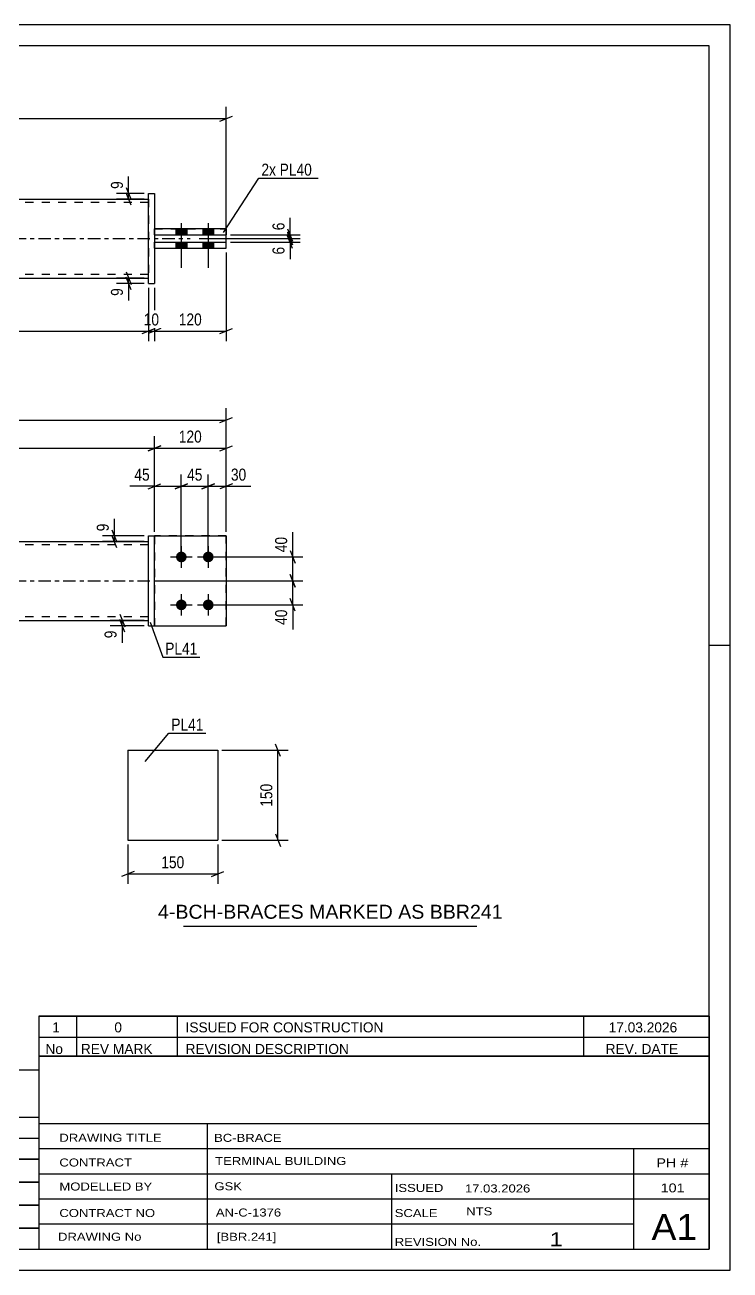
# Model space of a CAD drawing. Header units: millimetres. Extents: x 0 to 420, y 0 to 297.
# Drawn here: x 251.6 to 420, y 0 to 297 of the extents above; entities that cross this region are included whole.
import ezdxf

# ---------------------------------------------------------------- set-up
doc = ezdxf.new("R2010")
doc.units = ezdxf.units.MM
doc.linetypes.add('DXK_LINE_DOT2', pattern=[3.9198, 1.9599, -1.9599])
doc.linetypes.add('DXK_LINE_DOT3', pattern=[5.9187, 2.979, -0.9799, 0.9799, -0.9799])
doc.styles.add('Arial', font='ARIAL.TTF', dxfattribs={"height": 0.2})
doc.styles.add('Arial Narrow', font='ARIALN.TTF', dxfattribs={"height": 0.2})

# ---------------------------------------------------------------- blocks, each defined once
blk = doc.blocks.new('Unknown-581633091-1163')
at = {"color": 5, "linetype": 'Continuous'}
for p, q in [((420, 297), (0, 297)), ((420, 0), (420, 297)), ((415, 292), (5, 292)), ((415, 5), (415, 292)), ((420, 149), (415, 149)), ((5, 5), (415, 5)), ((0, 0), (420, 0))]:
    blk.add_line(p, q, dxfattribs=at)
blk = doc.blocks.new('Part-581633091-1797 - 1790')
at = {"color": 7, "linetype": 'DXK_LINE_DOT2'}
for p, q in [((299.71, 175.1), (282.56, 175.1)), ((282.56, 175.1), (282.56, 153.67)), ((299.71, 153.67), (299.71, 175.1)), ((282.56, 153.67), (299.71, 153.67))]:
    blk.add_line(p, q, dxfattribs=at)
blk = doc.blocks.new('Bolt-581633091-1799 - 1790')
at = {"linetype": 'Continuous'}
for points in [[(288.99, 171.38, -1), (288.99, 168.81, -1)], [(295.42, 171.38, -1), (295.42, 168.81, -1)], [(288.99, 159.95, -1), (288.99, 157.38, -1)], [(295.42, 159.95, -1), (295.42, 157.38, -1)]]:
    blk.add_hatch(color=1, dxfattribs=at).paths.add_polyline_path(points)
at = {"color": 1, "linetype": 'Continuous'}
for p, q in [((288.99, 172.67), (288.99, 167.52)), ((295.42, 172.67), (295.42, 167.52)), ((286.42, 170.1), (291.56, 170.1)), ((292.85, 170.1), (297.99, 170.1)), ((288.99, 161.24), (288.99, 156.1)), ((295.42, 161.24), (295.42, 156.1)), ((286.42, 158.67), (291.56, 158.67)), ((292.85, 158.67), (297.99, 158.67))]:
    blk.add_line(p, q, dxfattribs=at)
blk = doc.blocks.new('Part-581633091-1804 - 1790')
at = {"color": 2, "linetype": 'Continuous'}
for p, q in [((152.4, 173.81), (281.13, 173.81)), ((152.4, 154.95), (281.13, 154.95))]:
    blk.add_line(p, q, dxfattribs=at)
at = {"color": 7, "linetype": 'DXK_LINE_DOT2'}
for p, q in [((152.4, 154.95), (152.4, 173.81)), ((281.13, 172.95), (152.4, 172.95)), ((281.13, 154.95), (281.13, 173.81)), ((281.13, 155.81), (152.4, 155.81))]:
    blk.add_line(p, q, dxfattribs=at)
at = {"color": 7, "linetype": 'DXK_LINE_DOT3'}
blk.add_line((142.4, 164.38), (291.13, 164.38), dxfattribs=at)
blk = doc.blocks.new('Part-581633091-1809 - 1790')
at = {"color": 2, "linetype": 'Continuous'}
for p, q in [((282.56, 175.1), (299.71, 175.1)), ((299.71, 175.1), (299.71, 153.67)), ((282.56, 153.67), (299.71, 153.67))]:
    blk.add_line(p, q, dxfattribs=at)
at = {"color": 7, "linetype": 'DXK_LINE_DOT2'}
blk.add_line((282.56, 175.1), (282.56, 153.67), dxfattribs=at)
blk = doc.blocks.new('Part-581633091-1829 - 1790')
at = {"color": 2, "linetype": 'Continuous'}
for p, q in [((281.13, 175.1), (282.56, 175.1)), ((281.13, 153.67), (281.13, 175.1)), ((282.56, 153.67), (282.56, 175.1)), ((281.13, 153.67), (281.13, 153.67)), ((281.13, 153.67), (282.56, 153.67))]:
    blk.add_line(p, q, dxfattribs=at)
at = {"color": 7, "linetype": 'DXK_LINE_DOT2'}
for p, q in [((281.13, 175.1), (282.56, 175.1)), ((281.13, 153.67), (282.56, 153.67))]:
    blk.add_line(p, q, dxfattribs=at)
blk = doc.blocks.new('Part-581633091-2128 - 2122')
at = {"color": 2, "linetype": 'Continuous'}
for p, q in [((282.56, 245.18), (299.71, 245.18)), ((282.56, 243.75), (282.56, 245.18)), ((282.56, 243.75), (282.56, 243.75)), ((282.56, 243.75), (299.71, 243.75)), ((299.71, 243.75), (299.71, 245.18))]:
    blk.add_line(p, q, dxfattribs=at)
at = {"color": 7, "linetype": 'DXK_LINE_DOT2'}
for p, q in [((282.56, 245.18), (299.71, 245.18)), ((282.56, 243.75), (299.71, 243.75))]:
    blk.add_line(p, q, dxfattribs=at)
blk = doc.blocks.new('Part-581633091-2133 - 2122')
at = {"color": 2, "linetype": 'Continuous'}
for p, q in [((299.71, 248.32), (282.56, 248.32)), ((282.56, 246.89), (282.56, 248.32)), ((282.56, 246.89), (282.56, 246.89)), ((282.56, 246.89), (299.71, 246.89)), ((299.71, 248.32), (299.71, 246.89))]:
    blk.add_line(p, q, dxfattribs=at)
at = {"color": 7, "linetype": 'DXK_LINE_DOT2'}
for p, q in [((282.56, 248.32), (282.56, 248.32)), ((282.56, 248.32), (299.71, 248.32)), ((282.56, 246.89), (299.71, 246.89)), ((299.71, 248.32), (299.71, 248.32))]:
    blk.add_line(p, q, dxfattribs=at)
blk = doc.blocks.new('Part-581633091-2150 - 2122')
at = {"color": 2, "linetype": 'Continuous'}
for p, q in [((152.4, 255.47), (281.13, 255.47)), ((152.4, 236.61), (281.13, 236.61))]:
    blk.add_line(p, q, dxfattribs=at)
at = {"color": 7, "linetype": 'DXK_LINE_DOT2'}
for p, q in [((152.4, 236.61), (152.4, 255.47)), ((281.13, 255.47), (281.13, 236.61)), ((281.13, 254.61), (152.4, 254.61)), ((281.13, 237.47), (152.4, 237.47))]:
    blk.add_line(p, q, dxfattribs=at)
at = {"color": 7, "linetype": 'DXK_LINE_DOT3'}
blk.add_line((142.4, 246.04), (291.13, 246.04), dxfattribs=at)
blk = doc.blocks.new('Part-581633091-2145 - 2122')
at = {"color": 2, "linetype": 'Continuous'}
for p, q in [((281.13, 256.75), (281.13, 256.75)), ((281.13, 235.32), (281.13, 256.75)), ((281.13, 256.75), (282.56, 256.75)), ((282.56, 256.75), (282.56, 256.75)), ((282.56, 256.75), (282.56, 235.32)), ((281.13, 235.32), (282.56, 235.32)), ((281.13, 235.32), (281.13, 235.32)), ((282.56, 235.32), (282.56, 235.32))]:
    blk.add_line(p, q, dxfattribs=at)
at = {"color": 7, "linetype": 'DXK_LINE_DOT2'}
for p, q in [((281.13, 256.75), (281.13, 256.75)), ((281.13, 256.75), (282.56, 256.75)), ((281.13, 235.32), (282.56, 235.32))]:
    blk.add_line(p, q, dxfattribs=at)
blk = doc.blocks.new('Bolt-581633091-2151 - 2122')
at = {"linetype": 'Continuous'}
for points in [[(290.28, 248.32), (287.71, 248.32), (287.71, 246.89), (290.28, 246.89)], [(290.28, 248.32), (287.71, 248.32), (287.71, 246.89), (290.28, 246.89)], [(296.71, 248.32), (294.13, 248.32), (294.13, 246.89), (296.71, 246.89)], [(296.71, 248.32), (294.13, 248.32), (294.13, 246.89), (296.71, 246.89)], [(290.28, 245.18), (287.71, 245.18), (287.71, 243.75), (290.28, 243.75)], [(290.28, 245.18), (287.71, 245.18), (287.71, 243.75), (290.28, 243.75)], [(296.71, 245.18), (294.13, 245.18), (294.13, 243.75), (296.71, 243.75)], [(296.71, 245.18), (294.13, 245.18), (294.13, 243.75), (296.71, 243.75)]]:
    blk.add_hatch(color=1, dxfattribs=at).paths.add_polyline_path(points)
at = {"color": 1, "linetype": 'Continuous'}
for p, q in [((288.99, 249.75), (288.99, 239.04)), ((288.99, 249.75), (288.99, 239.04)), ((295.42, 249.75), (295.42, 239.04)), ((295.42, 249.75), (295.42, 239.04)), ((287.71, 248.32), (287.71, 246.89)), ((287.71, 248.32), (287.71, 246.89)), ((290.28, 248.32), (290.28, 246.89)), ((290.28, 248.32), (290.28, 246.89)), ((294.13, 248.32), (294.13, 246.89)), ((294.13, 248.32), (294.13, 246.89)), ((296.71, 248.32), (296.71, 246.89)), ((296.71, 248.32), (296.71, 246.89)), ((287.71, 245.18), (287.71, 243.75)), ((287.71, 245.18), (287.71, 243.75)), ((290.28, 245.18), (290.28, 243.75)), ((290.28, 245.18), (290.28, 243.75)), ((294.13, 245.18), (294.13, 243.75)), ((294.13, 245.18), (294.13, 243.75)), ((296.71, 245.18), (296.71, 243.75)), ((296.71, 245.18), (296.71, 243.75))]:
    blk.add_line(p, q, dxfattribs=at)
blk = doc.blocks.new('Part-581633091-1389 - 1373')
at = {"color": 2, "linetype": 'Continuous'}
for p, q in [((276.24, 123.98), (276.24, 102.55)), ((276.24, 123.98), (297.67, 123.98)), ((297.67, 123.98), (297.67, 102.55)), ((276.24, 102.55), (297.67, 102.55))]:
    blk.add_line(p, q, dxfattribs=at)
blk = doc.blocks.new('StraightDimension-581633091-2017 - 1790')
at = {"color": 7, "linetype": 'Continuous'}
for p, q in [((133.83, 176.1), (133.83, 205.6)), ((299.71, 176.1), (299.71, 205.6)), ((135.33, 203.35), (132.33, 202.15)), ((133.83, 202.75), (299.71, 202.75)), ((298.21, 202.15), (301.21, 203.35))]:
    blk.add_line(p, q, dxfattribs=at)
at = {"color": 0}
blk.add_wipeout([(221.02, 203.5), (221.02, 207.7), (212.51, 207.7), (212.51, 203.5)], dxfattribs=at)
at = {"color": 3, "style": 'Arial Narrow'}
blk.add_text('1161', height=2.863, dxfattribs=at).set_placement((213.11, 204.1))
blk = doc.blocks.new('StraightDimension-581633091-1836 - 1790')
at = {"color": 7, "linetype": 'Continuous'}
for p, q in [((272.41, 176.6), (273.61, 173.6)), ((273.61, 172.31), (272.41, 175.31)), ((280.13, 175.1), (270.16, 175.1)), ((280.13, 173.81), (270.16, 173.81)), ((273.01, 173.81), (273.01, 175.1))]:
    blk.add_line(p, q, dxfattribs=at)
at = {"color": 0}
blk.add_wipeout([(272.26, 178.65), (268.06, 178.65), (268.06, 175.62), (272.26, 175.62)], dxfattribs=at)
at = {"color": 7, "linetype": 'Continuous'}
blk.add_line((273.01, 175.1), (273.01, 179.17), dxfattribs=at)
blk.add_line((273.01, 175.1), (273.01, 179.17), dxfattribs=at)
at = {"color": 3, "style": 'Arial Narrow'}
blk.add_text('9', height=2.86, rotation=90.0002, dxfattribs=at).set_placement((271.66, 176.22))
blk = doc.blocks.new('StraightDimension-581633091-2037 - 1790')
at = {"color": 7, "linetype": 'Continuous'}
for p, q in [((281.06, 186.35), (284.06, 187.55)), ((282.56, 176.1), (282.56, 189.8)), ((290.49, 187.55), (287.49, 186.35)), ((288.99, 171.1), (288.99, 189.8)), ((282.56, 186.95), (288.99, 186.95))]:
    blk.add_line(p, q, dxfattribs=at)
at = {"color": 0}
blk.add_wipeout([(282.04, 187.7), (282.04, 191.9), (277.18, 191.9), (277.18, 187.7)], dxfattribs=at)
at = {"color": 7, "linetype": 'Continuous'}
blk.add_line((282.56, 186.95), (276.66, 186.95), dxfattribs=at)
blk.add_line((282.56, 186.95), (276.66, 186.95), dxfattribs=at)
at = {"color": 3, "style": 'Arial Narrow'}
blk.add_text('45', height=2.863, dxfattribs=at).set_placement((277.78, 188.3))
blk = doc.blocks.new('StraightDimension-581633091-1845 - 1790')
at = {"color": 7, "linetype": 'Continuous'}
for p, q in [((280.13, 154.95), (272.03, 154.95)), ((274.28, 156.45), (275.48, 153.45)), ((275.48, 152.17), (274.28, 155.17)), ((274.88, 153.67), (274.88, 154.95)), ((280.13, 153.67), (272.03, 153.67))]:
    blk.add_line(p, q, dxfattribs=at)
at = {"color": 0}
blk.add_wipeout([(274.13, 153.14), (269.93, 153.14), (269.93, 150.11), (274.13, 150.11)], dxfattribs=at)
at = {"color": 7, "linetype": 'Continuous'}
blk.add_line((274.88, 153.67), (274.88, 149.59), dxfattribs=at)
blk.add_line((274.88, 153.67), (274.88, 149.59), dxfattribs=at)
at = {"color": 3, "style": 'Arial Narrow'}
blk.add_text('9', height=2.86, rotation=90.0002, dxfattribs=at).set_placement((273.53, 150.71))
blk = doc.blocks.new('StraightDimension-581633091-1948 - 1790')
at = {"color": 7, "linetype": 'Continuous'}
for p, q in [((284.06, 196.62), (281.06, 195.42)), ((282.56, 176.1), (282.56, 198.87)), ((298.21, 195.42), (301.21, 196.62)), ((299.71, 176.1), (299.71, 198.87)), ((282.56, 196.02), (299.71, 196.02))]:
    blk.add_line(p, q, dxfattribs=at)
at = {"color": 0}
blk.add_wipeout([(294.48, 196.77), (294.48, 200.97), (287.79, 200.97), (287.79, 196.77)], dxfattribs=at)
at = {"color": 3, "style": 'Arial Narrow'}
blk.add_text('120', height=2.863, dxfattribs=at).set_placement((288.39, 197.37))
blk = doc.blocks.new('StraightDimension-581633091-1967 - 1790')
at = {"color": 7, "linetype": 'Continuous'}
for p, q in [((152.47, 196.62), (149.47, 195.42)), ((150.97, 165.38), (150.97, 198.87)), ((281.06, 195.42), (284.06, 196.62)), ((282.56, 176.1), (282.56, 198.87)), ((150.97, 196.02), (282.56, 196.02))]:
    blk.add_line(p, q, dxfattribs=at)
at = {"color": 0}
blk.add_wipeout([(220.11, 196.77), (220.11, 200.97), (213.42, 200.97), (213.42, 196.77)], dxfattribs=at)
at = {"color": 3, "style": 'Arial Narrow'}
blk.add_text('921', height=2.863, dxfattribs=at).set_placement((214.02, 197.37))
blk = doc.blocks.new('StraightDimension-581633091-1998 - 1790')
at = {"color": 7, "linetype": 'Continuous'}
for p, q in [((296.42, 170.1), (317.99, 170.1)), ((314.99, 171.6), (316.19, 168.6)), ((315.59, 164.38), (315.59, 170.1)), ((283.56, 164.38), (317.99, 164.38)), ((316.19, 162.88), (314.99, 165.88))]:
    blk.add_line(p, q, dxfattribs=at)
at = {"color": 0}
blk.add_wipeout([(314.84, 175.48), (310.64, 175.48), (310.64, 170.62), (314.84, 170.62)], dxfattribs=at)
at = {"color": 7, "linetype": 'Continuous'}
blk.add_line((315.59, 170.1), (315.59, 176), dxfattribs=at)
blk.add_line((315.59, 170.1), (315.59, 176), dxfattribs=at)
at = {"color": 3, "style": 'Arial Narrow'}
blk.add_text('40', height=2.863, rotation=90.0002, dxfattribs=at).set_placement((314.24, 171.22))
blk = doc.blocks.new('StraightDimension-581633091-2007 - 1790')
at = {"color": 7, "linetype": 'Continuous'}
for p, q in [((283.56, 164.38), (317.99, 164.38)), ((314.99, 165.88), (316.19, 162.88)), ((315.59, 158.67), (315.59, 164.38)), ((296.42, 158.67), (317.99, 158.67)), ((316.19, 157.17), (314.99, 160.17))]:
    blk.add_line(p, q, dxfattribs=at)
at = {"color": 0}
blk.add_wipeout([(314.84, 158.14), (310.64, 158.14), (310.64, 153.29), (314.84, 153.29)], dxfattribs=at)
at = {"color": 7, "linetype": 'Continuous'}
blk.add_line((315.59, 158.67), (315.59, 152.76), dxfattribs=at)
blk.add_line((315.59, 158.67), (315.59, 152.76), dxfattribs=at)
at = {"color": 3, "style": 'Arial Narrow'}
blk.add_text('40', height=2.863, rotation=90.0002, dxfattribs=at).set_placement((314.24, 153.89))
blk = doc.blocks.new('StraightDimension-581633091-2053 - 1790')
at = {"color": 7, "linetype": 'Continuous'}
for p, q in [((287.49, 186.35), (290.49, 187.55)), ((288.99, 171.1), (288.99, 189.8)), ((296.92, 187.55), (293.92, 186.35)), ((295.42, 171.1), (295.42, 189.8)), ((288.99, 186.95), (295.42, 186.95))]:
    blk.add_line(p, q, dxfattribs=at)
at = {"color": 0}
blk.add_wipeout([(294.63, 187.7), (294.63, 191.9), (289.78, 191.9), (289.78, 187.7)], dxfattribs=at)
at = {"color": 3, "style": 'Arial Narrow'}
blk.add_text('45', height=2.863, dxfattribs=at).set_placement((290.38, 188.3))
blk = doc.blocks.new('StraightDimension-581633091-2066 - 1790')
at = {"color": 7, "linetype": 'Continuous'}
for p, q in [((293.92, 186.35), (296.92, 187.55)), ((295.42, 171.1), (295.42, 189.8)), ((301.21, 187.55), (298.21, 186.35)), ((299.71, 176.1), (299.71, 189.8)), ((295.42, 186.95), (299.71, 186.95))]:
    blk.add_line(p, q, dxfattribs=at)
at = {"color": 0}
blk.add_wipeout([(305.09, 187.7), (305.09, 191.9), (300.23, 191.9), (300.23, 187.7)], dxfattribs=at)
at = {"color": 7, "linetype": 'Continuous'}
blk.add_line((299.71, 186.95), (305.61, 186.95), dxfattribs=at)
blk.add_line((299.71, 186.95), (305.61, 186.95), dxfattribs=at)
at = {"color": 3, "style": 'Arial Narrow'}
blk.add_text('30', height=2.863, dxfattribs=at).set_placement((300.83, 188.3))
blk = doc.blocks.new('StraightDimension-581633091-2228 - 2122')
at = {"color": 7, "linetype": 'Continuous'}
for p, q in [((299.71, 242.75), (299.71, 221.56)), ((282.56, 234.32), (282.56, 221.56)), ((284.06, 224.56), (281.06, 223.36)), ((282.56, 223.96), (299.71, 223.96)), ((298.21, 223.36), (301.21, 224.56))]:
    blk.add_line(p, q, dxfattribs=at)
at = {"color": 0}
blk.add_wipeout([(294.48, 224.71), (294.48, 228.91), (287.79, 228.91), (287.79, 224.71)], dxfattribs=at)
at = {"color": 3, "style": 'Arial Narrow'}
blk.add_text('120', height=2.863, dxfattribs=at).set_placement((288.39, 225.31))
blk = doc.blocks.new('StraightDimension-581633091-2198 - 2122')
at = {"color": 7, "linetype": 'Continuous'}
for p, q in [((314.36, 247.54), (315.56, 244.54)), ((315.56, 243.68), (314.36, 246.68)), ((293.21, 246.04), (317.36, 246.04)), ((300.71, 245.18), (317.36, 245.18)), ((314.96, 245.18), (314.96, 246.04))]:
    blk.add_line(p, q, dxfattribs=at)
at = {"color": 0}
blk.add_wipeout([(314.21, 244.66), (310.01, 244.66), (310.01, 241.63), (314.21, 241.63)], dxfattribs=at)
at = {"color": 7, "linetype": 'Continuous'}
blk.add_line((314.96, 245.18), (314.96, 241.1), dxfattribs=at)
blk.add_line((314.96, 245.18), (314.96, 241.1), dxfattribs=at)
at = {"color": 3, "style": 'Arial Narrow'}
blk.add_text('6', height=2.86, rotation=90.0002, dxfattribs=at).set_placement((313.61, 242.23))
blk = doc.blocks.new('StraightDimension-581633091-2178 - 2122')
at = {"color": 7, "linetype": 'Continuous'}
for p, q in [((280.13, 256.75), (273.55, 256.75)), ((280.13, 255.47), (273.55, 255.47)), ((275.8, 258.25), (277, 255.25)), ((277, 253.97), (275.8, 256.97)), ((276.4, 255.47), (276.4, 256.75))]:
    blk.add_line(p, q, dxfattribs=at)
at = {"color": 0}
blk.add_wipeout([(275.65, 260.31), (271.45, 260.31), (271.45, 257.28), (275.65, 257.28)], dxfattribs=at)
at = {"color": 7, "linetype": 'Continuous'}
blk.add_line((276.4, 256.75), (276.4, 260.83), dxfattribs=at)
blk.add_line((276.4, 256.75), (276.4, 260.83), dxfattribs=at)
at = {"color": 3, "style": 'Arial Narrow'}
blk.add_text('9', height=2.86, rotation=90.0002, dxfattribs=at).set_placement((275.05, 257.88))
blk = doc.blocks.new('StraightDimension-581633091-2189 - 2122')
at = {"color": 7, "linetype": 'Continuous'}
for p, q in [((300.71, 246.89), (317.36, 246.89)), ((314.36, 248.39), (315.56, 245.39)), ((315.56, 244.54), (314.36, 247.54)), ((314.96, 246.04), (314.96, 246.89)), ((293.21, 246.04), (317.36, 246.04))]:
    blk.add_line(p, q, dxfattribs=at)
at = {"color": 0}
blk.add_wipeout([(314.21, 250.45), (310.01, 250.45), (310.01, 247.42), (314.21, 247.42)], dxfattribs=at)
at = {"color": 7, "linetype": 'Continuous'}
blk.add_line((314.96, 246.89), (314.96, 250.97), dxfattribs=at)
blk.add_line((314.96, 246.89), (314.96, 250.97), dxfattribs=at)
at = {"color": 3, "style": 'Arial Narrow'}
blk.add_text('6', height=2.86, rotation=90.0002, dxfattribs=at).set_placement((313.61, 248.02))
blk = doc.blocks.new('StraightDimension-581633091-2218 - 2122')
at = {"color": 7, "linetype": 'Continuous'}
for p, q in [((275.8, 238.11), (277, 235.11)), ((280.13, 236.61), (273.55, 236.61)), ((280.13, 235.32), (273.55, 235.32)), ((277, 233.82), (275.8, 236.82)), ((276.4, 235.32), (276.4, 236.61))]:
    blk.add_line(p, q, dxfattribs=at)
at = {"color": 0}
blk.add_wipeout([(275.65, 234.8), (271.45, 234.8), (271.45, 231.77), (275.65, 231.77)], dxfattribs=at)
at = {"color": 7, "linetype": 'Continuous'}
blk.add_line((276.4, 235.32), (276.4, 231.25), dxfattribs=at)
blk.add_line((276.4, 235.32), (276.4, 231.25), dxfattribs=at)
at = {"color": 3, "style": 'Arial Narrow'}
blk.add_text('9', height=2.86, rotation=90.0002, dxfattribs=at).set_placement((275.05, 232.37))
blk = doc.blocks.new('StraightDimension-581633091-2238 - 2122')
at = {"color": 7, "linetype": 'Continuous'}
for p, q in [((281.13, 234.32), (281.13, 221.56)), ((282.56, 234.32), (282.56, 221.56)), ((279.63, 223.36), (282.63, 224.56)), ((284.06, 224.56), (281.06, 223.36)), ((281.13, 223.96), (282.56, 223.96))]:
    blk.add_line(p, q, dxfattribs=at)
at = {"color": 0}
blk.add_wipeout([(284.28, 224.71), (284.28, 228.91), (279.42, 228.91), (279.42, 224.71)], dxfattribs=at)
at = {"color": 3, "style": 'Arial Narrow'}
blk.add_text('10', height=2.863, dxfattribs=at).set_placement((280.02, 225.31))
blk = doc.blocks.new('StraightDimension-581633091-2266 - 2122')
at = {"color": 7, "linetype": 'Continuous'}
for p, q in [((152.4, 234.32), (152.4, 221.56)), ((281.13, 234.32), (281.13, 221.56)), ((153.9, 224.56), (150.9, 223.36)), ((152.4, 223.96), (281.13, 223.96)), ((279.63, 223.36), (282.63, 224.56))]:
    blk.add_line(p, q, dxfattribs=at)
at = {"color": 0}
blk.add_wipeout([(220.11, 224.71), (220.11, 228.91), (213.42, 228.91), (213.42, 224.71)], dxfattribs=at)
at = {"color": 3, "style": 'Arial Narrow'}
blk.add_text('901', height=2.863, dxfattribs=at).set_placement((214.02, 225.31))
blk = doc.blocks.new('StraightDimension-581633091-2275 - 2122')
at = {"color": 7, "linetype": 'Continuous'}
for p, q in [((133.83, 244.75), (133.83, 277.49)), ((299.71, 244.75), (299.71, 277.49)), ((135.33, 275.24), (132.33, 274.04)), ((133.83, 274.64), (299.71, 274.64)), ((298.21, 274.04), (301.21, 275.24))]:
    blk.add_line(p, q, dxfattribs=at)
at = {"color": 0}
blk.add_wipeout([(221.02, 275.39), (221.02, 279.59), (212.51, 279.59), (212.51, 275.39)], dxfattribs=at)
at = {"color": 3, "style": 'Arial Narrow'}
blk.add_text('1161', height=2.863, dxfattribs=at).set_placement((213.11, 275.99))
blk = doc.blocks.new('StraightDimension-581633091-1396 - 1373')
at = {"color": 7, "linetype": 'Continuous'}
for p, q in [((312.66, 122.48), (311.46, 125.48)), ((298.67, 123.98), (314.46, 123.98)), ((312.06, 102.55), (312.06, 123.98)), ((311.46, 104.05), (312.66, 101.05)), ((298.67, 102.55), (314.46, 102.55))]:
    blk.add_line(p, q, dxfattribs=at)
at = {"color": 0}
blk.add_wipeout([(311.31, 116.61), (307.11, 116.61), (307.11, 109.92), (311.31, 109.92)], dxfattribs=at)
at = {"color": 3, "style": 'Arial Narrow'}
blk.add_text('150', height=2.863, rotation=90.0002, dxfattribs=at).set_placement((310.71, 110.52))
blk = doc.blocks.new('StraightDimension-581633091-1391 - 1373')
at = {"color": 7, "linetype": 'Continuous'}
for p, q in [((276.24, 101.55), (276.24, 92.1)), ((297.67, 101.55), (297.67, 92.1)), ((277.74, 95.1), (274.74, 93.9)), ((296.17, 93.9), (299.17, 95.1)), ((276.24, 94.5), (297.67, 94.5))]:
    blk.add_line(p, q, dxfattribs=at)
at = {"color": 0}
blk.add_wipeout([(290.3, 95.25), (290.3, 99.45), (283.61, 99.45), (283.61, 95.25)], dxfattribs=at)
at = {"color": 3, "style": 'Arial Narrow'}
blk.add_text('150', height=2.863, dxfattribs=at).set_placement((284.21, 95.85))
blk = doc.blocks.new('Unknown-581633091-3380')
at = {"color": 7, "linetype": 'Continuous'}
for p, q in [((255, 60.55), (415, 60.55)), ((415, 60.55), (255, 60.55)), ((255, 60.55), (255, 55.55)), ((264, 60.55), (264, 55.55)), ((288, 60.55), (288, 55.55)), ((385, 60.55), (385, 55.55)), ((415, 60.55), (415, 55.55)), ((255, 55.55), (415, 55.55)), ((255, 55.55), (255, 51.05)), ((255, 55.55), (415, 55.55)), ((264, 55.55), (264, 51.05)), ((288, 55.55), (288, 51.05)), ((385, 55.55), (385, 51.05)), ((415, 55.55), (415, 51.05)), ((415, 51.05), (255, 51.05))]:
    blk.add_line(p, q, dxfattribs=at)
at = {"color": 7, "linetype": 'Continuous', "style": 'Arial Narrow'}
for s, height, width, p in [('1', 2.39, 1.196471, (258.16, 56.7)), ('0', 2.39, 1.196471, (273, 56.7)), ('ISSUED FOR CONSTRUCTION', 2.3861, 1.196471, (290, 56.7)), ('17.03.2026', 2.386, 1.196471, (391, 56.7)), ('No', 2.386, 1.2, (256.54, 51.55)), ('REV MARK', 2.386, 1.2, (265, 51.55)), ('REVISION DESCRIPTION', 2.3861, 1.2, (290, 51.55)), ('REV. DATE', 2.386, 1.2, (390.28, 51.55))]:
    blk.add_text(s, height=height, dxfattribs=dict(at, width=width)).set_placement(p)
blk = doc.blocks.new('Unknown-581633091-3379')
at = {"color": 7, "linetype": 'Continuous'}
for p, q in [((255, 51.05), (255, 5)), ((255, 51.05), (415, 51.05)), ((415, 51), (415, 5)), ((255, 35), (415, 35)), ((295.14, 35), (295.14, 5)), ((255, 29), (415, 29)), ((397, 5.05), (397, 29.05)), ((255, 23), (415, 23)), ((339.14, 23), (339.14, 5)), ((255, 17), (415, 17)), ((255, 11), (397, 11)), ((255, 5), (415, 5))]:
    blk.add_line(p, q, dxfattribs=at)
at = {"color": 7, "style": 'Arial Narrow'}
for s, height, width, p in [('DRAWING TITLE', 1.9089, 1.425378, (259.88, 30.61)), ('BC-BRACE', 1.909, 1.425378, (296.81, 30.59)), ('TERMINAL BUILDING', 1.9089, 1.425378, (297.06, 25.07)), ('CONTRACT', 1.909, 1.425378, (259.88, 24.71)), ('MODELLED BY', 1.9089, 1.425378, (259.88, 18.98)), ('GSK', 1.909, 1.425378, (296.88, 19.04)), ('ISSUED', 1.909, 1.425378, (339.94, 18.64)), ('17.03.2026', 1.909, 1.425378, (356.69, 18.52)), ('CONTRACT NO', 1.9089, 1.425378, (259.88, 12.66)), ('AN-C-1376', 1.909, 1.425378, (297.23, 12.78)), ('SCALE', 1.909, 1.425378, (339.94, 12.65)), ('A1', 6.204, 1.25, (401.24, 7.2)), ('DRAWING No', 1.909, 1.425378, (259.56, 7)), ('[BBR.241]', 1.909, 1.425378, (297.46, 6.99)), ('1', 3.34, 1.5, (376.91, 5.68)), ('REVISION No.', 1.9089, 1.425378, (339.94, 5.77))]:
    blk.add_text(s, height=height, dxfattribs=dict(at, width=width)).set_placement(p)
at = {"color": 7, "linetype": 'Continuous', "style": 'Arial Narrow'}
for s, height, width, p in [('PH #', 2.1, 1.42538, (402.4, 24.55)), ('101', 2.1, 1.42538, (403.41, 18.55)), ('NTS', 1.909, 1.425378, (357, 13.05))]:
    blk.add_text(s, height=height, dxfattribs=dict(at, width=width)).set_placement(p)
blk = doc.blocks.new('Unknown-581633091-3381')
at = {"color": 7, "linetype": 'Continuous'}
for p, q in [((95, 47.75), (255, 47.75)), ((95, 36.5), (95, 47.75)), ((255, 47.75), (255, 36.5)), ((95, 36.5), (255, 36.5)), ((95, 36.5), (95, 31.5)), ((255, 36.5), (255, 31.5)), ((95, 31.5), (255, 31.5)), ((95, 31.5), (95, 26.5)), ((119, 31.5), (119, 26.5)), ((154.5, 31.5), (154.5, 26.5)), ((180.5, 31.5), (180.5, 26.5)), ((193.5, 31.5), (193.5, 26.5)), ((211, 31.5), (211, 26.5)), ((233, 31.5), (233, 26.5)), ((255, 31.5), (255, 26.5)), ((95, 26.5), (255, 26.5)), ((95, 26.45), (95, 21.05)), ((95, 26.45), (255, 26.45)), ((119, 26.5), (119, 21)), ((154.5, 26.5), (154.5, 21)), ((180.5, 26.5), (180.5, 21)), ((193.5, 26.5), (193.5, 21)), ((211, 26.5), (211, 21)), ((233, 26.5), (233, 21)), ((255, 26.45), (255, 21.05)), ((95, 21.05), (255, 21.05)), ((95, 20.95), (95, 15.55)), ((95, 20.95), (255, 20.95)), ((119, 21), (119, 15.5)), ((154.5, 21), (154.5, 15.5)), ((180.5, 21), (180.5, 15.5)), ((193.5, 21), (193.5, 15.5)), ((211, 21), (211, 15.5)), ((233, 21), (233, 15.5)), ((255, 20.95), (255, 15.55)), ((95, 15.55), (255, 15.55)), ((95, 15.45), (95, 10.05)), ((95, 15.45), (255, 15.45)), ((119, 15.5), (119, 10)), ((154.5, 15.5), (154.5, 10)), ((180.5, 15.5), (180.5, 10)), ((193.5, 15.5), (193.5, 10)), ((211, 15.5), (211, 10)), ((233, 15.5), (233, 10)), ((255, 15.45), (255, 10.05)), ((95, 10.05), (255, 10.05)), ((95, 10), (255, 10)), ((95, 10), (95, 5)), ((211, 10), (211, 5)), ((233, 10), (233, 5)), ((255, 10), (255, 5)), ((95, 5), (255, 5))]:
    blk.add_line(p, q, dxfattribs=at)
at = {"color": 7, "style": 'Arial Narrow'}
for s, height, width, p in [('GENERAL NOTES & WELD DETAILS :', 2.8633, 1.4, (96.15, 40.06)), ('REFER TYP DRAWING TYP-01', 1.9089, 1.6, (179.7, 40.16)), ("MATERIAL LIST FOR ASSEMBLY MK'D", 1.9089, 1.6, (96.15, 32.56)), ('BBR241', 1.909, 1.794707, (187.48, 32.47)), ('4', 1.91, 1.794707, (217.08, 32.56)), ('No. Required', 1.9089, 1.6, (226.41, 32.56)), ('Mark', 1.909, 1.7, (96.34, 27.5)), ('Profile', 1.909, 1.7, (129.41, 27.5)), ('Material', 1.909, 1.7, (159.54, 27.56)), ('No.', 1.909, 1.7, (184.5, 27.56)), ('Length', 1.909, 1.7, (195, 27.56)), ('Area', 1.909, 1.7, (217.5, 27.56)), ('Weight', 1.909, 1.7, (237, 27.56))]:
    blk.add_text(s, height=height, dxfattribs=dict(at, width=width)).set_placement(p)
at = {"color": 7, "linetype": 'Continuous', "style": 'Arial Narrow'}
for s, height, width, p in [('BBR241', 1.909, 1.794707, (96.5, 22.06)), ('SHS132*6', 1.909, 1.794707, (121, 22.06)), ('E350', 1.909, 1.794707, (160.74, 22.06)), ('1', 1.91, 1.794707, (184.86, 22.06)), ('901', 1.909, 1.794707, (199.77, 22.06)), ('0.5', 1.909, 1.794707, (221.32, 22.06)), ('21.4', 1.909, 1.794707, (240.14, 22.06)), ('PL40', 1.909, 1.794707, (96.5, 16.56)), ('PL10*120', 1.909, 1.794707, (121, 16.56)), ('E350', 1.909, 1.794707, (160.74, 16.56)), ('4', 1.91, 1.794707, (184.86, 16.56)), ('150', 1.909, 1.794707, (199.77, 16.56)), ('0.0', 1.909, 1.794707, (221.32, 16.56)), ('5.7', 1.909, 1.794707, (242.33, 16.56)), ('PL41', 1.909, 1.794707, (96.5, 11.06)), ('PL10*150', 1.909, 1.794707, (121, 11.06)), ('E350', 1.909, 1.794707, (160.74, 11.06)), ('2', 1.91, 1.794707, (184.86, 11.06)), ('150', 1.909, 1.794707, (199.77, 11.06)), ('0.1', 1.909, 1.794707, (221.32, 11.06)), ('3.5', 1.909, 1.794707, (242.33, 11.06)), ('Total', 1.909, 1.7, (197.33, 6.5)), ('0.7', 1.909, 1.794707, (220.83, 6.5)), ('30.6', 1.909, 1.794707, (240.14, 6.5))]:
    blk.add_text(s, height=height, dxfattribs=dict(at, width=width)).set_placement(p)
blk = doc.blocks.new('Unknown-581633091-3382')
at = {"color": 7, "linetype": 'Continuous'}
blk.add_line((289.5, 82.05), (359.5, 82.05), dxfattribs=at)
at = {"color": 7, "style": 'Arial'}
blk.add_text('4-BCH-BRACES MARKED AS BBR241', height=3.3428, dxfattribs=at).set_placement((283.43, 83.8))
blk = doc.blocks.new('Mark-581633091-1825 - 1790')
at = {"color": 0}
blk.add_wipeout([(292.82, 146.82), (292.82, 149.82), (285.15, 149.82), (285.15, 146.82)], dxfattribs=at)
blk.add_wipeout([(292.82, 146.82), (292.82, 149.82), (285.15, 149.82), (285.15, 146.82)], dxfattribs=at)
at = {"color": 30, "linetype": 'Continuous'}
for p, q in [((281.57, 154.54), (284.55, 146.22)), ((284.55, 146.22), (293.42, 146.22))]:
    blk.add_line(p, q, dxfattribs=at)
at = {"color": 3, "style": 'Arial Narrow'}
blk.add_text('PL41', height=2.863, dxfattribs=at).set_placement((285.15, 146.82))
blk = doc.blocks.new('MarkSet-581633091-2334 - 2122')
at = {"color": 0}
blk.add_wipeout([(311.58, 261.04), (311.58, 264.04), (308.11, 264.04), (308.11, 261.04)], dxfattribs=at)
blk.add_wipeout([(311.58, 261.04), (311.58, 264.04), (308.11, 264.04), (308.11, 261.04)], dxfattribs=at)
at = {"color": 30, "linetype": 'Continuous'}
blk.add_line((299.02, 247.46), (307.51, 260.44), dxfattribs=at)
at = {"color": 0}
blk.add_wipeout([(320.16, 261.04), (320.16, 264.04), (312.48, 264.04), (312.48, 261.04)], dxfattribs=at)
blk.add_wipeout([(320.16, 261.04), (320.16, 264.04), (312.48, 264.04), (312.48, 261.04)], dxfattribs=at)
at = {"color": 30, "linetype": 'Continuous'}
blk.add_line((307.51, 260.44), (321.66, 260.44), dxfattribs=at)
at = {"color": 3, "style": 'Arial Narrow'}
for s, p in [('2x', (308.11, 261.04)), ('PL40', (312.48, 261.04))]:
    blk.add_text(s, height=2.863, dxfattribs=at).set_placement(p)
blk = doc.blocks.new('Mark-581633091-1385 - 1373')
at = {"color": 0}
blk.add_wipeout([(294.28, 128.69), (294.28, 131.69), (286.61, 131.69), (286.61, 128.69)], dxfattribs=at)
blk.add_wipeout([(294.28, 128.69), (294.28, 131.69), (286.61, 131.69), (286.61, 128.69)], dxfattribs=at)
at = {"color": 30, "linetype": 'Continuous'}
for p, q in [((280.34, 121.34), (286.01, 128.09)), ((286.01, 128.09), (294.88, 128.09))]:
    blk.add_line(p, q, dxfattribs=at)
at = {"color": 3, "style": 'Arial Narrow'}
blk.add_text('PL41', height=2.863, dxfattribs=at).set_placement((286.61, 128.69))

msp = doc.modelspace()

# ---------------------------------------------------------------- block references
for name in ['Unknown-581633091-1163', 'Part-581633091-2150 - 2122', 'Part-581633091-2145 - 2122', 'Bolt-581633091-2151 - 2122', 'Part-581633091-2133 - 2122', 'Part-581633091-2128 - 2122', 'Part-581633091-1804 - 1790', 'Part-581633091-1829 - 1790', 'Part-581633091-1797 - 1790', 'Part-581633091-1809 - 1790', 'Bolt-581633091-1799 - 1790', 'Part-581633091-1389 - 1373', 'Unknown-581633091-3382', 'Unknown-581633091-3380', 'Unknown-581633091-3379', 'Unknown-581633091-3381']:
    msp.add_blockref(name, (0, 0))

# ---------------------------------------------------------------- next in the draw order: block references
for name in ['StraightDimension-581633091-2178 - 2122', 'StraightDimension-581633091-2228 - 2122', 'StraightDimension-581633091-2017 - 1790', 'StraightDimension-581633091-1845 - 1790', 'Mark-581633091-1385 - 1373', 'StraightDimension-581633091-1396 - 1373']:
    msp.add_blockref(name, (0, 0))

# ---------------------------------------------------------------- next in the draw order: block references
for name in ['StraightDimension-581633091-2198 - 2122', 'StraightDimension-581633091-2218 - 2122', 'StraightDimension-581633091-1836 - 1790', 'StraightDimension-581633091-1391 - 1373']:
    msp.add_blockref(name, (0, 0))

# ---------------------------------------------------------------- next in the draw order: block references
for name in ['StraightDimension-581633091-2189 - 2122', 'StraightDimension-581633091-2238 - 2122', 'StraightDimension-581633091-2037 - 1790']:
    msp.add_blockref(name, (0, 0))

# ---------------------------------------------------------------- next in the draw order: block references
for name in ['StraightDimension-581633091-2275 - 2122', 'StraightDimension-581633091-2266 - 2122', 'StraightDimension-581633091-1948 - 1790']:
    msp.add_blockref(name, (0, 0))

# ---------------------------------------------------------------- next in the draw order: block references
for name in ['MarkSet-581633091-2334 - 2122', 'StraightDimension-581633091-1967 - 1790']:
    msp.add_blockref(name, (0, 0))

# ---------------------------------------------------------------- next in the draw order: block references
msp.add_blockref('StraightDimension-581633091-1998 - 1790', (0, 0))

# ---------------------------------------------------------------- next in the draw order: block references
for name in ['StraightDimension-581633091-2053 - 1790', 'StraightDimension-581633091-2007 - 1790']:
    msp.add_blockref(name, (0, 0))

# ---------------------------------------------------------------- next in the draw order: block references
for name in ['StraightDimension-581633091-2066 - 1790', 'Mark-581633091-1825 - 1790']:
    msp.add_blockref(name, (0, 0))

doc.saveas('drawing.dxf')
